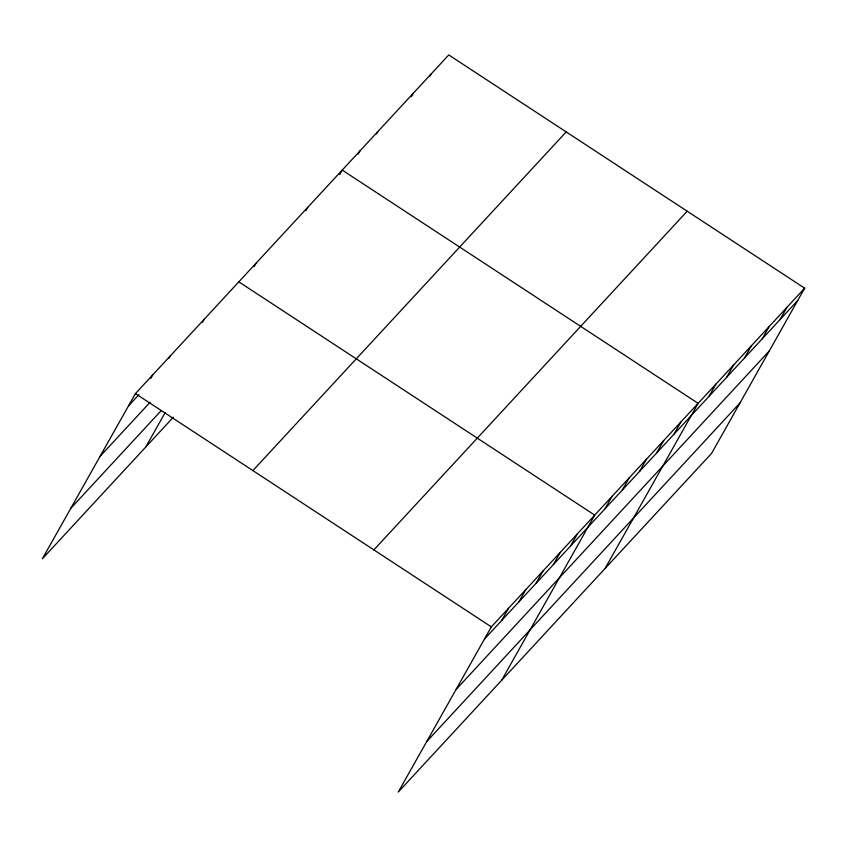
<?xml version="1.0" encoding="UTF-8"?>
<svg xmlns="http://www.w3.org/2000/svg" width="847" height="847" viewBox="0 0 847 847"><rect width="100%" height="100%" fill="white"/><g stroke="black" fill="none" stroke-linecap="round" stroke-linejoin="round"><path stroke-width="1.27" d="M804.65 288.192L491.334 626.875L398.249 792.061L711.575 453.389L804.65 288.192L448.751 54.939L135.425 393.611L42.35 558.808L173.317 417.243M150.777 378.323L152.661 374.988M168.638 358.588L169.898 356.365M202.475 322.442L204.36 319.107M145.748 447.047L165.133 412.627M254.174 266.561L256.059 263.226M305.873 210.681L307.757 207.346M339.711 174.535L342.22 170.088L698.119 403.341L605.044 568.538M358.09 154.239L359.975 150.893M376.47 133.932L377.73 131.709M411.356 96.664L413.241 93.318M429.736 76.357L430.996 74.134M501.668 620.48L508.56 608.241M518.904 601.857L525.796 589.618M536.13 583.234L543.033 570.994M553.366 564.6L560.259 552.36M570.592 545.976L577.495 533.737M501.646 680.3L594.732 515.103L238.822 281.85M605.065 508.719L611.958 496.48M622.291 490.095L629.194 477.856M639.527 471.472L646.42 459.222M656.764 452.838L663.656 440.599M673.99 434.215L680.893 421.975M708.981 396.396L715.874 384.157M726.737 377.201L733.629 364.962M744.492 358.006L751.384 345.767M762.247 338.821L769.14 326.582M780.002 319.626L786.895 307.387M128.532 405.861L138.876 394.681M100.094 456.332L150.067 402.314M70.788 508.327L161.258 410.541M252.882 470.593L566.198 131.91M373.887 549.894L687.203 211.221M484.431 639.114L797.758 300.431M455.993 689.585L769.309 350.912M426.697 741.591L740.013 402.907M135.425 393.611L491.334 626.875"/></g></svg>
